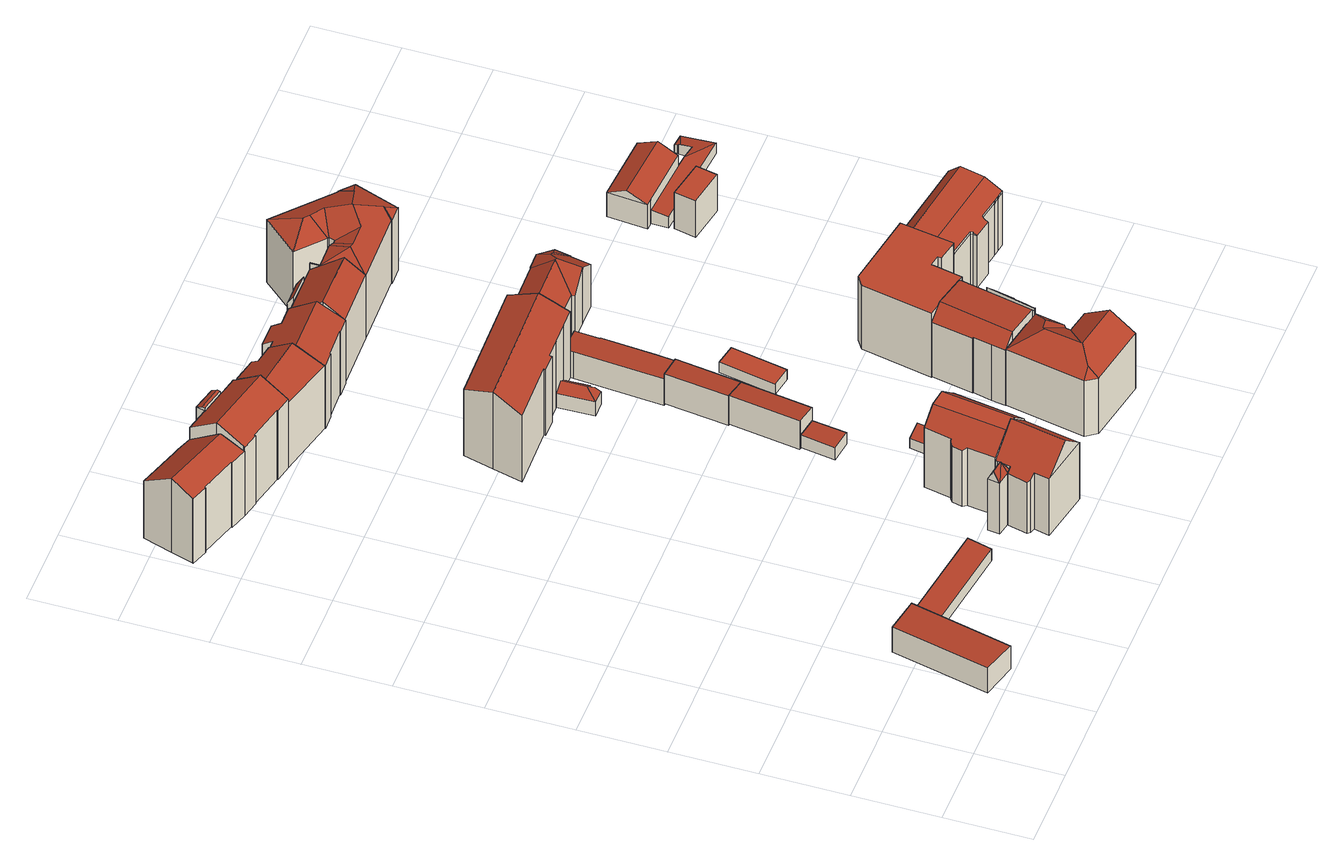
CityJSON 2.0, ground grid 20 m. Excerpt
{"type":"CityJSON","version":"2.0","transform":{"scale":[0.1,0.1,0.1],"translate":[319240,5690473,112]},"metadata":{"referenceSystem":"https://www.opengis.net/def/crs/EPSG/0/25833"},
"CityObjects":{
"building1":{"type":"Building","attributes":{"Dachtyp_tdc":"tdcPolyFlatRoof","Gemeindeschluessel":14713000,"Dachneigung":4,"QualitaetDacherkennung":75,"Geometrietyp2DReferenz":"3000","function":"31001_9998","roofType":"2100","measuredHeight":7.22},"geometry":[{"type":"MultiSurface","lod":"2","boundaries":[[[0,1,2,3]],[[1,4,5,2]],[[4,6,7,5]],[[6,0,3,7]],[[6,4,1,0]],[[3,2,5,7]]],"semantics":{"surfaces":[{"type":"WallSurface"},{"type":"RoofSurface"},{"type":"GroundSurface"}],"values":[0,0,0,0,1,2]}}]},
"building2":{"type":"Building","attributes":{"Dachtyp_tdc":"tdcPolyFlatRoof","Gemeindeschluessel":14713000,"Dachneigung":6.28,"QualitaetDacherkennung":76,"Geometrietyp2DReferenz":"3000","function":"31001_2463","roofType":"2100","measuredHeight":3.98},"geometry":[{"type":"MultiSurface","lod":"2","boundaries":[[[8,9,10,11]],[[9,12,13,10]],[[12,14,15,13]],[[14,8,11,15]],[[14,12,9,8]],[[11,10,13,15]]],"semantics":{"surfaces":[{"type":"WallSurface"},{"type":"RoofSurface"},{"type":"GroundSurface"}],"values":[0,0,0,0,1,2]}}]},
"building3":{"type":"Building","attributes":{"Dachtyp_tdc":"tdcGableRoof","Gemeindeschluessel":14713000,"Dachneigung":34.25,"QualitaetDacherkennung":64,"Geometrietyp2DReferenz":"3000","function":"31001_9998","roofType":"3100","measuredHeight":21.19},"geometry":[{"type":"MultiSurface","lod":"2","boundaries":[[[16,17,18,19]],[[17,20,21,18]],[[20,22,23,21]],[[22,24,25,23]],[[17,16,26,27,28,29]],[[29,30,31,32,33,34,24,22,20,17]],[[25,35,36,37,38,39,40,41,42,43,19,18,21,23]],[[24,34,35,25]],[[34,33,36,35]],[[33,32,37,36]],[[32,31,38,37]],[[31,30,39,38]],[[30,29,40,39]],[[29,28,41,40]],[[28,27,42,41]],[[27,26,43,42]],[[26,16,19,43]]],"semantics":{"surfaces":[{"type":"WallSurface"},{"type":"RoofSurface"},{"type":"GroundSurface"}],"values":[0,0,0,0,1,1,2,0,0,0,0,0,0,0,0,0,0]}}]},
"building4":{"type":"Building","attributes":{"Dachtyp_tdc":"tdcFreeFormRoof","Gemeindeschluessel":14713000,"Dachneigung":62.94,"QualitaetDacherkennung":12,"Geometrietyp2DReferenz":"3000","function":"31001_9998","roofType":"5000","measuredHeight":17.49},"geometry":[{"type":"MultiSurface","lod":"2","boundaries":[[[44,45,46,47]],[[45,48,49,46]],[[48,50,51,49]],[[50,52,53,51]],[[52,44,47,53]],[[54,52,50]],[[50,55,54]],[[48,55,50]],[[55,48,45]],[[55,45,44]],[[54,55,44,52]],[[47,46,49,51,53]]],"semantics":{"surfaces":[{"type":"WallSurface"},{"type":"RoofSurface"},{"type":"GroundSurface"}],"values":[0,0,0,0,0,0,1,1,1,1,1,2]}}]},
"building5":{"type":"Building","attributes":{"Dachtyp_tdc":"tdcFreeFormRoof","Gemeindeschluessel":14713000,"Dachneigung":41.51,"QualitaetDacherkennung":68,"Geometrietyp2DReferenz":"3000","function":"31001_9998","roofType":"5000","measuredHeight":21.86},"geometry":[{"type":"MultiSurface","lod":"2","boundaries":[[[56,57,58,59]],[[57,60,61,58]],[[60,62,63,61]],[[62,64,65,63]],[[64,66,67,65]],[[66,68,69,67]],[[68,48,70,69]],[[48,71,72,70]],[[71,73,74,72]],[[73,75,76,74]],[[75,77,78,76]],[[77,79,80,78]],[[79,81,82,80]],[[81,56,59,82]],[[81,79,83,84,60,57,56]],[[84,83,77,75,73,71,48,68,66,64,62]],[[62,60,84]],[[79,77,83]],[[59,58,61,63,65,67,69,70,72,74,76,78,80,82]]],"semantics":{"surfaces":[{"type":"WallSurface"},{"type":"RoofSurface"},{"type":"GroundSurface"}],"values":[0,0,0,0,0,0,0,0,0,0,0,0,0,0,1,1,0,0,2]}}]},
"building6":{"type":"Building","attributes":{"Gemeindeschluessel":14713000,"Geometrietyp2DReferenz":"3000","function":"31001_9998","roofType":"9999"},"children":["building6-1","building6-2"]},
"building6-1":{"type":"BuildingPart","attributes":{"Dachtyp_tdc":"tdcGableRoof","Dachneigung":32.54,"QualitaetDacherkennung":27,"Geometrietyp2DReferenz":"3000","roofType":"3100","measuredHeight":20.78},"parents":["building6"],"geometry":[{"type":"MultiSurface","lod":"2","boundaries":[[[85,86,87,88]],[[85,89,90,86]],[[89,91,92,90]],[[91,93,94,95,92]],[[96,97,98,99,100]],[[101,98,97,91]],[[85,99,98,101,89]],[[89,101,91]],[[88,100,99,85]],[[93,96,100,88]],[[91,97,96,93]],[[87,86,90,92,95]],[[94,93,88]],[[88,87,95,94]]],"semantics":{"surfaces":[{"type":"WallSurface"},{"type":"RoofSurface"},{"type":"GroundSurface"},{"type":"ClosureSurface"}],"values":[0,0,0,0,1,1,0,0,0,0,0,2,0,3]}}]},
"building6-2":{"type":"BuildingPart","attributes":{"Dachtyp_tdc":"tdcGableRoof","Dachneigung":33.59,"QualitaetDacherkennung":83,"Geometrietyp2DReferenz":"3000","roofType":"3100","measuredHeight":23.93},"parents":["building6"],"geometry":[{"type":"MultiSurface","lod":"2","boundaries":[[[94,102,103,95]],[[102,104,105,103]],[[104,106,107,105]],[[106,108,109,107]],[[108,110,111,109]],[[110,112,113,111]],[[112,114,115,113]],[[114,116,117,115]],[[116,118,119,117]],[[118,120,121,119]],[[120,122,123,121]],[[122,124,23,123]],[[124,125,21,23]],[[125,126,127,21]],[[126,128,19,127]],[[128,129,86,19]],[[129,88,87,86]],[[126,125,124,122,120,118,116,114,112,110]],[[110,108,106,104,102,94,88,129,128,126]],[[87,95,103,105,107,109,111,113,115,117,119,121,123,23,21,127,19,86]],[[94,95,87,88]]],"semantics":{"surfaces":[{"type":"WallSurface"},{"type":"RoofSurface"},{"type":"GroundSurface"},{"type":"ClosureSurface"}],"values":[0,0,0,0,0,0,0,0,0,0,0,0,0,0,0,0,0,1,1,2,3]}}]},
"building7":{"type":"Building","attributes":{"Dachtyp_tdc":"tdcFreeFormRoof","Gemeindeschluessel":14713000,"Dachneigung":43.33,"QualitaetDacherkennung":52,"Geometrietyp2DReferenz":"3000","function":"31001_9998","roofType":"5000","measuredHeight":20.72},"geometry":[{"type":"MultiSurface","lod":"2","boundaries":[[[130,131,132,133]],[[131,134,135,132]],[[134,136,137,135]],[[136,138,139,137]],[[138,140,141,139]],[[140,142,143,141]],[[142,144,145,143]],[[144,146,147,145]],[[146,148,149,147]],[[148,150,151,149]],[[150,152,153,151]],[[152,154,155,153]],[[154,156,157,155]],[[156,158,159,157]],[[158,160,161,159]],[[160,162,163,161]],[[162,164,165,163]],[[164,166,167,165]],[[166,130,133,167]],[[146,144,142,140,138,136,134,131,130,166]],[[164,162,160,158,156,154,152,150,148]],[[148,146,166,164]],[[133,132,135,137,139,141,143,145,147,149,151,153,155,157,159,161,163,165,167]]],"semantics":{"surfaces":[{"type":"WallSurface"},{"type":"RoofSurface"},{"type":"GroundSurface"}],"values":[0,0,0,0,0,0,0,0,0,0,0,0,0,0,0,0,0,0,0,1,1,1,2]}}]},
"building8":{"type":"Building","attributes":{"Dachtyp_tdc":"tdcFreeFormRoof","Gemeindeschluessel":14713000,"Dachneigung":32.63,"QualitaetDacherkennung":40,"Geometrietyp2DReferenz":"3000","function":"31001_9998","roofType":"5000","measuredHeight":21.75},"geometry":[{"type":"MultiSurface","lod":"2","boundaries":[[[168,169,170,171]],[[169,172,173,170]],[[172,174,175,173]],[[174,176,177,175]],[[176,178,179,177]],[[178,180,181,179]],[[180,182,183,181]],[[182,184,185,183]],[[184,168,171,185]],[[186,182,180,178,176,174,172,169,187]],[[184,186,187,168]],[[169,168,187]],[[184,182,186]],[[171,170,173,175,177,179,181,183,185]]],"semantics":{"surfaces":[{"type":"WallSurface"},{"type":"RoofSurface"},{"type":"GroundSurface"}],"values":[0,0,0,0,0,0,0,0,0,1,1,0,0,2]}}]},
"building9":{"type":"Building","attributes":{"Dachtyp_tdc":"tdcPolyFlatRoof","Gemeindeschluessel":14713000,"Dachneigung":3.08,"QualitaetDacherkennung":78,"Geometrietyp2DReferenz":"3000","function":"31001_9998","roofType":"2100","measuredHeight":3.48},"geometry":[{"type":"MultiSurface","lod":"2","boundaries":[[[188,189,190,191]],[[189,192,193,190]],[[192,194,195,193]],[[194,188,191,195]],[[194,192,189,188]],[[191,190,193,195]]],"semantics":{"surfaces":[{"type":"WallSurface"},{"type":"RoofSurface"},{"type":"GroundSurface"}],"values":[0,0,0,0,1,2]}}]},
"building10":{"type":"Building","attributes":{"Gemeindeschluessel":14713000,"Dachtyp_tdc":"tdcFreeFormRoof","Dachneigung":24.39,"QualitaetDacherkennung":12,"Geometrietyp2DReferenz":"3000","function":"31001_9998","roofType":"5000","measuredHeight":4.33},"geometry":[{"type":"MultiSurface","lod":"2","boundaries":[[[196,197,198,151]],[[197,199,200,198]],[[199,201,202,200]],[[201,203,153,202]],[[203,196,151,153]],[[204,205,197,196]],[[201,199,205,204,203]],[[199,197,205]],[[196,203,204]],[[151,198,200,202,153]]],"semantics":{"surfaces":[{"type":"WallSurface"},{"type":"RoofSurface"},{"type":"GroundSurface"}],"values":[0,0,0,0,0,1,1,0,0,2]}}]},
"building11":{"type":"Building","attributes":{"Dachtyp_tdc":"tdcPolyFlatRoof","Gemeindeschluessel":14713000,"Dachneigung":9.35,"QualitaetDacherkennung":86,"Geometrietyp2DReferenz":"3000","function":"31001_9998","roofType":"2100","measuredHeight":8.21},"geometry":[{"type":"MultiSurface","lod":"2","boundaries":[[[206,207,208,209]],[[207,210,211,208]],[[210,212,213,211]],[[212,214,215,213]],[[214,206,209,215]],[[214,212,210,207,206]],[[209,208,211,213,215]]],"semantics":{"surfaces":[{"type":"WallSurface"},{"type":"RoofSurface"},{"type":"GroundSurface"}],"values":[0,0,0,0,0,1,2]}}]},
"building12":{"type":"Building","attributes":{"Dachtyp_tdc":"tdcFreeFormRoof","Gemeindeschluessel":14713000,"Dachneigung":22.43,"QualitaetDacherkennung":21,"Geometrietyp2DReferenz":"3000","function":"31001_9998","roofType":"5000","measuredHeight":21.92},"geometry":[{"type":"MultiSurface","lod":"2","boundaries":[[[216,217,218,219]],[[217,220,221,218]],[[220,222,223,221]],[[222,224,225,223]],[[224,226,227,225]],[[226,228,229,227]],[[228,230,231,229]],[[230,232,233,231]],[[232,234,235,233]],[[234,236,237,235]],[[236,238,239,237]],[[238,240,241,239]],[[240,242,243,241]],[[242,216,219,243]],[[238,236,234,232]],[[232,230,228,226,224,222,220,217,216,242,240,238]],[[219,218,221,223,225,227,229,231,233,235,237,239,241,243]]],"semantics":{"surfaces":[{"type":"WallSurface"},{"type":"RoofSurface"},{"type":"GroundSurface"}],"values":[0,0,0,0,0,0,0,0,0,0,0,0,0,0,1,1,2]}}]},
"building13":{"type":"Building","attributes":{"Dachtyp_tdc":"tdcFreeFormRoof","Gemeindeschluessel":14713000,"Dachneigung":32.51,"QualitaetDacherkennung":79,"Geometrietyp2DReferenz":"3000","function":"31001_9998","roofType":"5000","measuredHeight":21.66},"geometry":[{"type":"MultiSurface","lod":"2","boundaries":[[[244,245,183,185]],[[245,246,247,183]],[[246,248,249,247]],[[248,250,251,249]],[[250,252,253,251]],[[252,254,255,253]],[[254,256,257,255]],[[256,258,259,257]],[[258,260,261,259]],[[260,262,263,261]],[[262,264,265,263]],[[264,266,267,265]],[[266,268,269,267]],[[268,244,185,269]],[[260,258,256,270,271,244,268,266,264,262]],[[270,254,252,250,248,246,245,271]],[[245,244,271]],[[256,254,270]],[[185,183,247,249,251,253,255,257,259,261,263,265,267,269]]],"semantics":{"surfaces":[{"type":"WallSurface"},{"type":"RoofSurface"},{"type":"GroundSurface"}],"values":[0,0,0,0,0,0,0,0,0,0,0,0,0,0,1,1,0,0,2]}}]},
"building14":{"type":"Building","attributes":{"Dachtyp_tdc":"tdcFreeFormRoof","Gemeindeschluessel":14713000,"Dachneigung":22.34,"QualitaetDacherkennung":23,"Geometrietyp2DReferenz":"3000","function":"31001_9998","roofType":"5000","measuredHeight":5.12},"geometry":[{"type":"MultiSurface","lod":"2","boundaries":[[[272,273,274,275]],[[273,276,277,274]],[[276,278,279,277]],[[278,280,281,279]],[[280,282,283,281]],[[282,272,275,283]],[[278,284,285,280]],[[276,273,272,286,285,284]],[[280,285,286,282]],[[278,276,284]],[[272,282,286]],[[275,274,277,279,281,283]]],"semantics":{"surfaces":[{"type":"WallSurface"},{"type":"RoofSurface"},{"type":"GroundSurface"}],"values":[0,0,0,0,0,0,1,1,1,0,0,2]}}]},
"building15":{"type":"Building","attributes":{"Gemeindeschluessel":14713000,"Dachtyp_tdc":"tdcPolyFlatRoof","Dachneigung":9.02,"QualitaetDacherkennung":85,"Geometrietyp2DReferenz":"3000","function":"31001_9998","roofType":"2100","measuredHeight":8.51},"geometry":[{"type":"MultiSurface","lod":"2","boundaries":[[[210,287,288,289]],[[287,290,291,288]],[[290,292,293,291]],[[292,294,295,293]],[[294,210,289,295]],[[294,292,290,287,210]],[[289,288,291,293,295]]],"semantics":{"surfaces":[{"type":"WallSurface"},{"type":"RoofSurface"},{"type":"GroundSurface"}],"values":[0,0,0,0,0,1,2]}}]},
"building16":{"type":"Building","attributes":{"Dachtyp_tdc":"tdcFreeFormRoof","Gemeindeschluessel":14713000,"Dachneigung":32.93,"QualitaetDacherkennung":24,"Geometrietyp2DReferenz":"3000","function":"31001_9998","roofType":"5000","measuredHeight":19.8},"geometry":[{"type":"MultiSurface","lod":"2","boundaries":[[[296,297,298,299]],[[297,300,301,298]],[[300,302,303,301]],[[302,304,305,303]],[[304,306,307,305]],[[306,308,309,307]],[[308,310,311,309]],[[310,312,313,311]],[[312,314,315,313]],[[314,296,299,315]],[[316,314,312]],[[317,318,316,312,310]],[[317,310,308]],[[319,318,317,308,306]],[[320,321,319,306,304]],[[322,320,304,302]],[[300,322,302]],[[322,300,297]],[[321,320,322,297,296]],[[316,318,319,321,296,314]],[[299,298,301,303,305,307,309,311,313,315]]],"semantics":{"surfaces":[{"type":"WallSurface"},{"type":"RoofSurface"},{"type":"GroundSurface"}],"values":[0,0,0,0,0,0,0,0,0,0,1,1,0,1,1,1,1,1,1,1,2]}}]},
"building17":{"type":"Building","attributes":{"Dachtyp_tdc":"tdcPolyFlatRoof","Gemeindeschluessel":14713000,"Dachneigung":4.94,"QualitaetDacherkennung":76,"Geometrietyp2DReferenz":"3000","function":"31001_9998","roofType":"2100","measuredHeight":7.62},"geometry":[{"type":"MultiSurface","lod":"2","boundaries":[[[323,324,325,326]],[[324,327,219,325]],[[327,328,243,219]],[[328,329,330,243]],[[329,331,332,330]],[[331,333,334,332]],[[333,335,336,334]],[[335,337,338,336]],[[337,339,340,338]],[[339,341,342,340]],[[341,323,326,342]],[[341,339,337,335,333,331,329,328,327,324,323]],[[326,325,219,243,330,332,334,336,338,340,342]]],"semantics":{"surfaces":[{"type":"WallSurface"},{"type":"RoofSurface"},{"type":"GroundSurface"}],"values":[0,0,0,0,0,0,0,0,0,0,0,1,2]}}]},
"building18":{"type":"Building","attributes":{"Dachtyp_tdc":"tdcPolyFlatRoof","Gemeindeschluessel":14713000,"Dachneigung":0,"QualitaetDacherkennung":43,"Geometrietyp2DReferenz":"3000","function":"31001_9998","roofType":"1000","measuredHeight":2.94},"geometry":[{"type":"MultiSurface","lod":"2","boundaries":[[[343,344,345,346]],[[344,347,348,345]],[[347,349,350,348]],[[349,343,346,350]],[[349,347,344,343]],[[346,345,348,350]]],"semantics":{"surfaces":[{"type":"WallSurface"},{"type":"RoofSurface"},{"type":"GroundSurface"}],"values":[0,0,0,0,1,2]}}]},
"building19":{"type":"Building","attributes":{"Dachtyp_tdc":"tdcGableRoof","Gemeindeschluessel":14713000,"Dachneigung":11.8,"QualitaetDacherkennung":34,"Geometrietyp2DReferenz":"3000","function":"31001_9998","roofType":"3100","measuredHeight":4.96},"geometry":[{"type":"MultiSurface","lod":"2","boundaries":[[[351,352,241,243]],[[352,353,354,241]],[[353,355,330,354]],[[355,351,243,330]],[[353,352,356]],[[351,355,357]],[[352,351,357,356]],[[355,353,356,357]],[[243,241,354,330]]],"semantics":{"surfaces":[{"type":"WallSurface"},{"type":"RoofSurface"},{"type":"GroundSurface"}],"values":[0,0,0,0,0,0,1,1,2]}}]},
"building20":{"type":"Building","attributes":{"Gemeindeschluessel":14713000,"Geometrietyp2DReferenz":"3000","function":"31001_9998","roofType":"9999"},"children":["building20-1","building20-2"]},
"building20-1":{"type":"BuildingPart","attributes":{"Dachtyp_tdc":"tdcPolyFlatRoof","Dachneigung":43.96,"QualitaetDacherkennung":46,"Geometrietyp2DReferenz":"3000","roofType":"2100","measuredHeight":17.81},"parents":["building20"],"geometry":[{"type":"MultiSurface","lod":"2","boundaries":[[[358,359,360,361,362]],[[359,363,364,360]],[[363,365,366,364]],[[365,367,368,366]],[[367,369,370,368]],[[369,371,372,370]],[[371,373,374,372]],[[373,375,376,374]],[[375,377,378,376]],[[377,379,380,381,378]],[[379,377,375,373,371,369,367,365,363,359,358]],[[361,360,364,366,368,370,372,374,376,378,381]],[[362,380,379,358]],[[362,361,381,380]]],"semantics":{"surfaces":[{"type":"WallSurface"},{"type":"RoofSurface"},{"type":"GroundSurface"},{"type":"ClosureSurface"}],"values":[0,0,0,0,0,0,0,0,0,0,1,2,0,3]}}]},
"building20-2":{"type":"BuildingPart","attributes":{"Dachtyp_tdc":"tdcCutGableRoof","Dachneigung":3.16,"QualitaetDacherkennung":72,"Geometrietyp2DReferenz":"3000","roofType":"9999","measuredHeight":18.62},"parents":["building20"],"geometry":[{"type":"MultiSurface","lod":"2","boundaries":[[[382,383,384,385]],[[383,386,387,384]],[[386,388,389,387]],[[388,390,391,389]],[[390,392,393,391]],[[392,394,395,393]],[[394,396,397,395]],[[396,398,399,397]],[[398,400,401,399]],[[400,402,403,401]],[[382,380,362,404,405,406,402,400]],[[398,396,394,392,390,388,386,383]],[[400,398,383,382]],[[403,407,408,409,361,381,385,384,387,389,391,393,395,397,399,401]],[[402,406,407,403]],[[406,405,408,407]],[[405,404,409,408]],[[404,362,361,409]],[[380,382,385,381]],[[381,361,362,380]]],"semantics":{"surfaces":[{"type":"WallSurface"},{"type":"RoofSurface"},{"type":"GroundSurface"},{"type":"ClosureSurface"}],"values":[0,0,0,0,0,0,0,0,0,0,1,1,1,2,0,0,0,0,0,3]}}]},
"building21":{"type":"Building","attributes":{"Gemeindeschluessel":14713000,"Geometrietyp2DReferenz":"3000","function":"31001_9998","roofType":"9999"},"children":["building21-1","building21-2"]},
"building21-1":{"type":"BuildingPart","attributes":{"Dachtyp_tdc":"tdcGableRoof","Dachneigung":37.76,"QualitaetDacherkennung":73,"Geometrietyp2DReferenz":"3000","roofType":"3100","measuredHeight":21.93},"parents":["building21"],"geometry":[{"type":"MultiSurface","lod":"2","boundaries":[[[410,411,255,412]],[[411,413,414,255]],[[415,416,417,418]],[[416,419,420,417]],[[419,421,422,420]],[[421,423,424,422]],[[423,425,257,424]],[[425,410,412,257]],[[421,419,416,415,413,411,410]],[[410,425,423,421]],[[412,255,414,418,417,420,422,424,257]],[[418,414,413,415]]],"semantics":{"surfaces":[{"type":"WallSurface"},{"type":"RoofSurface"},{"type":"GroundSurface"},{"type":"ClosureSurface"}],"values":[0,0,0,0,0,0,0,0,1,1,2,3]}}]},
"building21-2":{"type":"BuildingPart","attributes":{"Dachtyp_tdc":"tdcPolyFlatRoof","Dachneigung":58.62,"QualitaetDacherkennung":46,"Geometrietyp2DReferenz":"3000","roofType":"2100","measuredHeight":17.61},"parents":["building21"],"geometry":[{"type":"MultiSurface","lod":"2","boundaries":[[[426,427,428,414]],[[427,429,430,428]],[[429,431,432,430]],[[431,433,417,432]],[[433,434,415,418,417]],[[435,426,414,413]],[[435,434,433,431,429,427,426]],[[428,430,432,417,418,414]],[[413,415,434,435]],[[413,414,418,415]]],"semantics":{"surfaces":[{"type":"WallSurface"},{"type":"RoofSurface"},{"type":"GroundSurface"},{"type":"ClosureSurface"}],"values":[0,0,0,0,0,0,1,2,0,3]}}]},
"building22":{"type":"Building","attributes":{"Dachtyp_tdc":"tdcFreeFormRoof","Gemeindeschluessel":14713000,"Dachneigung":35.81,"QualitaetDacherkennung":65,"Geometrietyp2DReferenz":"3000","function":"31001_9998","roofType":"5000","measuredHeight":16.37},"geometry":[{"type":"MultiSurface","lod":"2","boundaries":[[[436,437,438,439]],[[437,440,441,438]],[[440,442,443,441]],[[442,444,445,443]],[[444,446,447,445]],[[446,448,449,447]],[[448,450,451,449]],[[450,452,453,451]],[[452,454,455,453]],[[454,456,457,455]],[[456,458,459,457]],[[458,460,461,459]],[[460,462,463,461]],[[462,436,439,463]],[[458,456,454,452,464]],[[452,450,448,465,466,464]],[[448,446,444,467,468,465]],[[444,442,469,467]],[[442,440,469]],[[440,437,468,467,469]],[[437,436,462,466,465,468]],[[462,460,458,464,466]],[[439,438,441,443,445,447,449,451,453,455,457,459,461,463]]],"semantics":{"surfaces":[{"type":"WallSurface"},{"type":"RoofSurface"},{"type":"GroundSurface"}],"values":[0,0,0,0,0,0,0,0,0,0,0,0,0,0,1,1,1,1,1,1,1,1,2]}}]},
"building23":{"type":"Building","attributes":{"Dachtyp_tdc":"tdcPolyFlatRoof","Gemeindeschluessel":14713000,"Dachneigung":0,"QualitaetDacherkennung":41,"Geometrietyp2DReferenz":"3000","function":"31001_9998","roofType":"1000","measuredHeight":18.35},"geometry":[{"type":"MultiSurface","lod":"2","boundaries":[[[470,471,472,473]],[[471,474,475,472]],[[474,476,477,475]],[[476,478,479,477]],[[478,480,481,479]],[[480,482,483,481]],[[482,484,485,483]],[[484,486,487,485]],[[486,488,489,487]],[[488,490,491,489]],[[490,470,473,491]],[[490,488,486,484,482,480,478,476,474,471,470]],[[473,472,475,477,479,481,483,485,487,489,491]]],"semantics":{"surfaces":[{"type":"WallSurface"},{"type":"RoofSurface"},{"type":"GroundSurface"}],"values":[0,0,0,0,0,0,0,0,0,0,0,1,2]}}]},
"building24":{"type":"Building","attributes":{"Dachtyp_tdc":"tdcFreeFormRoof","Gemeindeschluessel":14713000,"Dachneigung":24.89,"QualitaetDacherkennung":10,"Geometrietyp2DReferenz":"3000","function":"31001_9998","roofType":"5000","measuredHeight":21.56},"geometry":[{"type":"MultiSurface","lod":"2","boundaries":[[[492,493,494,495]],[[496,492,495,497]],[[496,497,498]],[[493,492,496,498,499]],[[500,501,502,503,504,505,506,507,508,509,510,511,512,513,514,515,516,517,518]],[[498,497,501,500]],[[497,495,502,501]],[[495,494,503,502]],[[494,519,504,503]],[[519,520,505,504]],[[520,521,506,505]],[[521,522,507,506]],[[522,523,508,507]],[[523,524,509,508]],[[524,525,510,509]],[[525,526,511,510]],[[526,527,512,511]],[[527,528,513,512]],[[528,529,514,513]],[[529,530,515,514]],[[530,531,516,515]],[[531,532,517,516]],[[532,499,518,517]],[[499,498,500,518]],[[533,534,535,536,493,499,532]],[[537,533,532,531]],[[538,537,531,530]],[[538,530,529]],[[539,540,541,542,534,533,537,538,529,528]],[[539,528,527]],[[540,539,527,526]],[[541,540,526,525]],[[543,544,545,542,541,525,524]],[[543,524,523]],[[544,543,523,522]],[[545,544,522,521]],[[535,534,542,545,521,520]],[[536,535,520,519]],[[493,536,519,494]]],"semantics":{"surfaces":[{"type":"RoofSurface"},{"type":"GroundSurface"},{"type":"WallSurface"}],"values":[0,0,0,0,1,2,2,2,2,2,2,2,2,2,2,2,2,2,2,2,2,2,2,2,0,0,0,0,0,0,0,0,0,0,0,0,0,0,0]}}]},
"building25":{"type":"Building","attributes":{"Dachtyp_tdc":"tdcFreeFormRoof","Gemeindeschluessel":14713000,"Dachneigung":1.5,"QualitaetDacherkennung":49,"Geometrietyp2DReferenz":"3000","function":"31001_9998","roofType":"5000","measuredHeight":17.9},"geometry":[{"type":"MultiSurface","lod":"2","boundaries":[[[546,547,548,549]],[[547,550,551,548]],[[550,552,553,551]],[[552,554,555,553]],[[554,556,557,555]],[[556,558,559,557]],[[558,560,561,559]],[[560,562,563,561]],[[562,564,565,563]],[[564,566,567,565]],[[566,568,569,567]],[[568,570,571,569]],[[570,572,573,571]],[[572,574,575,573]],[[574,576,577,575]],[[576,578,579,577]],[[578,546,549,579]],[[580,581,582,583]],[[584,578,576,585,586,587,588,589,590,591,592,593]],[[582,594,591,590,583]],[[552,591,594,554]],[[554,594,582,556]],[[546,584,593,547]],[[547,593,592,550]],[[550,592,591,552]],[[562,583,590,564]],[[564,590,589,566]],[[566,589,588,568]],[[568,588,587,570]],[[570,587,586,572]],[[572,586,585,574]],[[574,585,576]],[[578,584,546]],[[560,580,583,562]],[[556,582,581,558]],[[558,581,580,560]],[[549,548,551,553,555,557,559,561,563,565,567,569,571,573,575,577,579]]],"semantics":{"surfaces":[{"type":"WallSurface"},{"type":"RoofSurface"},{"type":"GroundSurface"}],"values":[0,0,0,0,0,0,0,0,0,0,0,0,0,0,0,0,0,1,1,1,0,0,0,0,0,0,0,0,0,0,0,0,0,0,0,0,2]}}]},
"building26":{"type":"Building","attributes":{"Dachtyp_tdc":"tdcPolyFlatRoof","Gemeindeschluessel":14713000,"Dachneigung":0,"QualitaetDacherkennung":3,"Geometrietyp2DReferenz":"3000","function":"31001_9998","roofType":"1000","measuredHeight":10.4},"geometry":[{"type":"MultiSurface","lod":"2","boundaries":[[[595,596,597,598]],[[596,599,600,597]],[[599,601,602,600]],[[601,603,604,602]],[[603,595,598,604]],[[603,601,599,596,595]],[[598,597,600,602,604]]],"semantics":{"surfaces":[{"type":"WallSurface"},{"type":"RoofSurface"},{"type":"GroundSurface"}],"values":[0,0,0,0,0,1,2]}}]},
"building27":{"type":"Building","attributes":{"Dachtyp_tdc":"tdcGableRoof","Gemeindeschluessel":14713000,"Dachneigung":25.62,"QualitaetDacherkennung":70,"Geometrietyp2DReferenz":"3000","function":"31001_9998","roofType":"3100","measuredHeight":9.13},"geometry":[{"type":"MultiSurface","lod":"2","boundaries":[[[605,606,607,608]],[[606,609,610,607]],[[609,611,612,610]],[[611,613,614,612]],[[613,605,608,614]],[[615,616,613,611,609]],[[617,616,615,618]],[[606,618,615,609]],[[605,617,618,606]],[[613,616,617,605]],[[608,607,610,612,614]]],"semantics":{"surfaces":[{"type":"WallSurface"},{"type":"RoofSurface"},{"type":"GroundSurface"}],"values":[0,0,0,0,0,1,1,0,0,0,2]}}]},
"building28":{"type":"Building","attributes":{"Dachtyp_tdc":"tdcFreeFormRoof","Gemeindeschluessel":14713000,"Dachneigung":10.45,"QualitaetDacherkennung":32,"Geometrietyp2DReferenz":"3000","function":"31001_9998","roofType":"5000","measuredHeight":3.88},"geometry":[{"type":"MultiSurface","lod":"2","boundaries":[[[619,620,621,622]],[[620,623,624,621]],[[623,625,626,624]],[[625,627,628,626]],[[627,629,630,628]],[[629,631,632,630]],[[631,633,634,632]],[[633,635,636,634]],[[635,619,622,636]],[[635,637,638,625,639]],[[637,633,631,629,627,638]],[[635,639,623,620,619]],[[627,625,638]],[[635,633,637]],[[625,623,639]],[[622,621,624,626,628,630,632,634,636]]],"semantics":{"surfaces":[{"type":"WallSurface"},{"type":"RoofSurface"},{"type":"GroundSurface"}],"values":[0,0,0,0,0,0,0,0,0,1,1,1,0,0,0,2]}}]}
},
"vertices":[
[246,4,88],[163,25,94],[163,25,22],[246,4,22],[214,251,94],[214,251,22],[300,239,88],[300,239,22],
[549,202,59],[541,147,53],[541,147,19],[549,202,19],[297,182,53],[297,182,19],[305,238,59],[305,238,19],
[195,1780,170],[185,1709,218],[185,1709,6],[195,1780,6],[178,1656,192],[178,1656,6],[177,1654,191],[177,1654,6],[137,1667,191],[137,1667,6],[159,1794,169],[147,1797,169],[48,1830,169],[26,1761,218],[10,1710,192],[9,1708,191],[48,1695,191],[49,1697,192],[137,1669,192],[137,1669,6],[49,1697,6],[48,1695,6],[9,1708,6],[10,1710,6],[26,1761,6],[48,1830,6],[147,1797,6],[159,1794,6],
[672,179,164],[666,149,164],[666,149,18],[672,179,18],[655,151,164],[655,151,18],[622,157,164],[622,157,18],[626,185,164],[626,185,18],[624,171,191],[655,166,193],
[803,164,176],[779,38,176],[779,38,16],[803,164,16],[777,36,178],[777,36,16],[654,60,178],[654,60,16],[661,95,178],[661,95,16],[649,98,167],[649,98,16],[644,104,162],[644,104,16],[655,151,16],[666,149,174],[666,149,16],[668,158,174],[668,158,16],[672,179,174],[672,179,16],[673,184,174],[673,184,16],[801,165,179],[801,165,16],[801,164,179],[801,164,16],[742,174,235],[717,47,235],
[252,1767,204],[252,1767,6],[252,1766,6],[252,1766,204],[257,1787,204],[257,1787,6],[314,1773,204],[314,1773,6],[310,1753,204],[310,1753,203],[310,1753,6],[310,1753,211],[311,1760,213],[253,1773,213],[252,1767,212],[252,1766,212],[257,1787,205],
[309,1753,203],[309,1753,6],[320,1750,203],[320,1750,6],[359,1741,203],[359,1741,6],[358,1738,205],[358,1738,6],[350,1678,245],[350,1678,6],[342,1616,204],[342,1616,6],[341,1615,203],[341,1615,6],[302,1624,203],[302,1624,6],[302,1626,204],[302,1626,6],[218,1646,204],[218,1646,6],[218,1644,202],[218,1644,6],[177,1654,202],[178,1656,204],[186,1718,245],[186,1718,6],[195,1780,204],[252,1767,203],
[673,184,179],[675,186,180],[675,186,15],[673,184,15],[684,249,180],[684,249,15],[678,258,174],[678,258,15],[683,282,175],[683,282,15],[692,288,182],[692,288,15],[694,288,184],[694,288,15],[706,351,187],[706,351,15],[744,345,222],[744,345,15],[784,340,222],[784,340,15],[793,339,214],[793,339,15],[833,333,176],[833,333,15],[833,331,175],[833,331,15],[835,331,174],[835,331,15],[803,166,181],[803,166,15],[801,167,183],[801,167,15],[801,165,183],[801,165,15],[760,172,222],[760,172,15],[720,177,222],[720,177,15],
[342,1616,191],[358,1738,180],[358,1738,4],[342,1616,4],[391,1730,183],[391,1730,4],[395,1746,172],[395,1746,4],[398,1745,173],[398,1745,4],[449,1732,176],[449,1732,4],[446,1717,186],[446,1717,4],[488,1708,189],[488,1708,4],[479,1583,183],[479,1583,4],[484,1656,222],[350,1674,222],
[732,630,53],[784,622,50],[784,622,18],[732,630,18],[773,543,50],[773,543,18],[720,550,53],[720,550,18],
[793,339,43],[806,417,43],[806,417,15],[850,411,45],[850,411,15],[834,333,50],[834,333,15],[833,333,51],[828,334,58],[840,412,58],
[728,631,97],[752,794,97],[752,794,15],[728,631,15],[808,786,87],[808,786,15],[784,622,87],[784,622,15],[732,630,96],[732,630,15],
[785,1152,196],[741,1151,196],[741,1151,6],[785,1152,6],[691,1150,196],[691,1150,6],[648,1149,196],[648,1149,6],[648,1144,194],[648,1144,6],[606,1143,194],[606,1143,6],[606,1148,196],[606,1148,6],[459,1144,196],[459,1144,6],[477,1214,225],[477,1214,6],[495,1284,196],[495,1284,6],[789,1291,196],[789,1291,6],[787,1221,225],[787,1221,6],[786,1187,211],[786,1187,6],[785,1167,202],[785,1167,6],
[479,1583,185],[488,1708,181],[515,1709,181],[515,1709,4],[515,1732,166],[515,1732,4],[572,1732,166],[572,1732,4],[573,1709,181],[573,1709,4],[618,1710,181],[618,1710,4],[620,1587,186],[620,1587,4],[620,1585,185],[620,1585,4],[584,1584,185],[584,1584,4],[584,1586,186],[584,1586,4],[516,1584,185],[516,1584,4],[516,1582,184],[516,1582,4],[479,1581,184],[479,1581,4],[619,1648,221],[483,1646,221],
[741,1151,40],[743,1093,40],[743,1093,7],[741,1151,7],[730,1092,50],[730,1092,7],[731,1065,42],[731,1065,7],[693,1064,47],[693,1064,7],[691,1150,47],[691,1150,7],[731,1080,50],[720,1092,58],[719,1151,58],
[752,794,96],[752,794,11],[808,786,11],[770,941,96],[770,941,11],[829,937,87],[829,937,11],[814,832,87],[814,832,11],
[994,272,172],[1116,249,172],[1116,249,13],[994,272,13],[1108,208,172],[1108,208,13],[1103,181,172],[1103,181,13],[1095,176,172],[1095,176,13],[1093,164,172],[1093,164,13],[1149,153,172],[1149,153,13],[1127,34,172],[1127,34,13],[976,62,172],[976,62,13],[959,88,172],[959,88,13],[985,88,189],[1138,94,211],[1026,115,211],[1025,117,211],[1047,208,207],[1041,203,210],[1079,214,198],
[770,941,82],[785,1144,82],[785,1144,6],[770,941,6],[785,1152,82],[785,1167,82],[849,1165,77],[849,1165,6],[850,1165,77],[850,1165,6],[846,1107,77],[846,1107,6],[848,1107,77],[848,1107,6],[838,982,77],[838,982,6],[834,937,77],[834,937,6],[829,937,77],[829,937,6],
[872,734,38],[897,865,38],[897,865,9],[872,734,9],[947,855,38],[947,855,9],[922,725,38],[922,725,9],
[785,1167,50],[786,1187,50],[849,1188,45],[849,1188,6],[849,1165,45],[796,1188,56],[795,1167,56],
[1138,363,190],[1148,361,179],[1148,361,11],[1138,363,11],[1138,363,181],[1156,354,170],[1156,354,11],[1146,306,170],[1146,306,11],[1138,303,177],[1138,303,11],[1128,305,187],[1128,305,11],[1121,272,187],[1121,272,11],[1117,257,187],[1117,257,11],[1116,251,187],[1116,251,11],[1116,249,187],[1116,249,11],[1113,249,189],[1113,249,182],[1113,249,11],
[1103,251,193],[1023,267,198],[1023,267,11],[1103,251,11],[994,272,170],[994,272,11],[1000,304,170],[1000,304,11],[1009,348,170],[1009,348,11],[1007,348,168],[1007,348,11],[1026,445,167],[1026,445,11],[1027,445,169],[1027,445,11],[1059,439,198],[1059,439,11],[1138,423,193],[1138,423,11],[1150,421,181],[1150,421,11],[1145,400,181],[1147,409,181],[1149,417,181],[1149,417,11],[1147,409,11],[1145,400,11],
[619,1635,223],[618,1710,165],[619,1635,4],[656,1711,165],[656,1711,4],[718,1711,165],[718,1712,165],[718,1712,4],[718,1711,4],[758,1712,165],[758,1712,4],[759,1637,223],[759,1637,4],[760,1590,186],[760,1590,4],[620,1587,185],
[656,1711,179],[657,1726,155],[657,1726,4],[662,1726,155],[662,1726,4],[717,1727,155],[717,1727,4],[718,1712,179],[718,1711,180],[656,1711,180],
[948,1295,128],[989,1296,128],[989,1296,5],[948,1295,5],[1015,1265,128],[1015,1265,5],[1008,1227,128],[1008,1227,5],[1006,1227,128],[1006,1227,5],[998,1180,128],[998,1180,5],[948,1180,164],[948,1180,5],[898,1179,128],[898,1179,5],[898,1188,128],[898,1188,5],[849,1188,128],[849,1188,5],[786,1187,128],[786,1187,5],[787,1239,166],[787,1239,5],[789,1291,128],[789,1291,5],[948,1294,128],[948,1294,5],[949,1241,166],[952,1239,168],[950,1241,167],[981,1259,150],[972,1257,156],[985,1257,149],
[1190,479,191],[1191,488,191],[1191,488,8],[1190,479,8],[1165,492,191],[1165,492,8],[1151,421,191],[1151,421,8],[1150,421,191],[1150,421,8],[1027,445,191],[1027,445,8],[1059,609,191],[1059,609,8],[1082,625,191],[1082,625,8],[1261,594,191],[1261,594,8],[1241,470,191],[1241,470,8],[1238,470,191],[1238,470,8],
[760,1689,182],[809,1641,205],[822,1691,182],[762,1690,182],[760,1710,183],[761,1712,182],[758,1712,182],[760,1590,182],[758,1712,3],[761,1712,3],[762,1690,3],[822,1691,3],[833,1685,3],[840,1685,3],[845,1700,3],[841,1701,3],[780,1755,3],[853,1838,3],[980,1725,3],[981,1726,3],[1012,1699,3],[1011,1698,3],[975,1595,3],[975,1593,3],[933,1592,3],[933,1594,3],[760,1590,3],[833,1685,182],[840,1685,182],[845,1700,182],[841,1701,182],[780,1755,182],[853,1838,182],[980,1725,182],[981,1726,182],[1012,1699,182],[1011,1698,182],[975,1595,182],[975,1593,182],[933,1592,182],[933,1594,182],[957,1619,193],[919,1672,218],[876,1640,204],[822,1638,203],[957,1617,193],[972,1595,183],[1009,1699,183],[983,1692,193],[982,1690,193],[919,1674,218],[858,1760,207],[869,1750,207],[904,1730,203],
[1312,453,156],[1309,458,156],[1309,458,7],[1312,453,7],[1241,470,156],[1241,470,7],[1248,510,156],[1248,510,7],[1252,534,156],[1252,534,7],[1257,566,156],[1257,566,7],[1261,594,156],[1261,594,7],[1470,560,156],[1470,560,7],[1465,533,156],[1465,533,7],[1454,476,156],[1454,476,7],[1447,435,156],[1447,435,7],[1429,438,156],[1429,438,7],[1414,440,156],[1414,440,7],[1361,449,156],[1361,449,7],[1358,444,156],[1358,444,7],[1356,435,156],[1356,435,7],[1310,443,156],[1310,443,7],[1470,560,160],[1261,594,160],[1257,566,186],[1465,533,186],[1312,453,162],[1358,444,161],[1361,449,163],[1414,440,163],[1429,438,163],[1447,435,163],[1454,476,184],[1248,510,184],[1241,470,164],[1309,458,164],[1252,534,185],
[1260,1041,114],[1270,1091,114],[1270,1091,10],[1260,1041,10],[1271,1091,114],[1271,1091,10],[1359,1074,114],[1359,1074,10],[1349,1024,114],[1349,1024,10],
[1262,1236,75],[1421,1224,75],[1421,1224,6],[1262,1236,6],[1414,1132,75],[1414,1132,6],[1271,1143,75],[1271,1143,6],[1255,1144,75],[1255,1144,6],[1418,1178,98],[1259,1191,98],[1262,1236,76],[1421,1224,76],
[1270,1103,39],[1271,1143,46],[1271,1143,8],[1270,1103,8],[1414,1132,46],[1414,1132,8],[1482,1125,40],[1482,1125,8],[1485,1155,35],[1485,1155,8],[1485,1158,33],[1485,1158,8],[1486,1165,30],[1486,1165,8],[1515,1162,30],[1515,1162,8],[1511,1082,39],[1511,1082,8],[1515,1161,30],[1485,1151,37],[1443,1129,46]
]}
